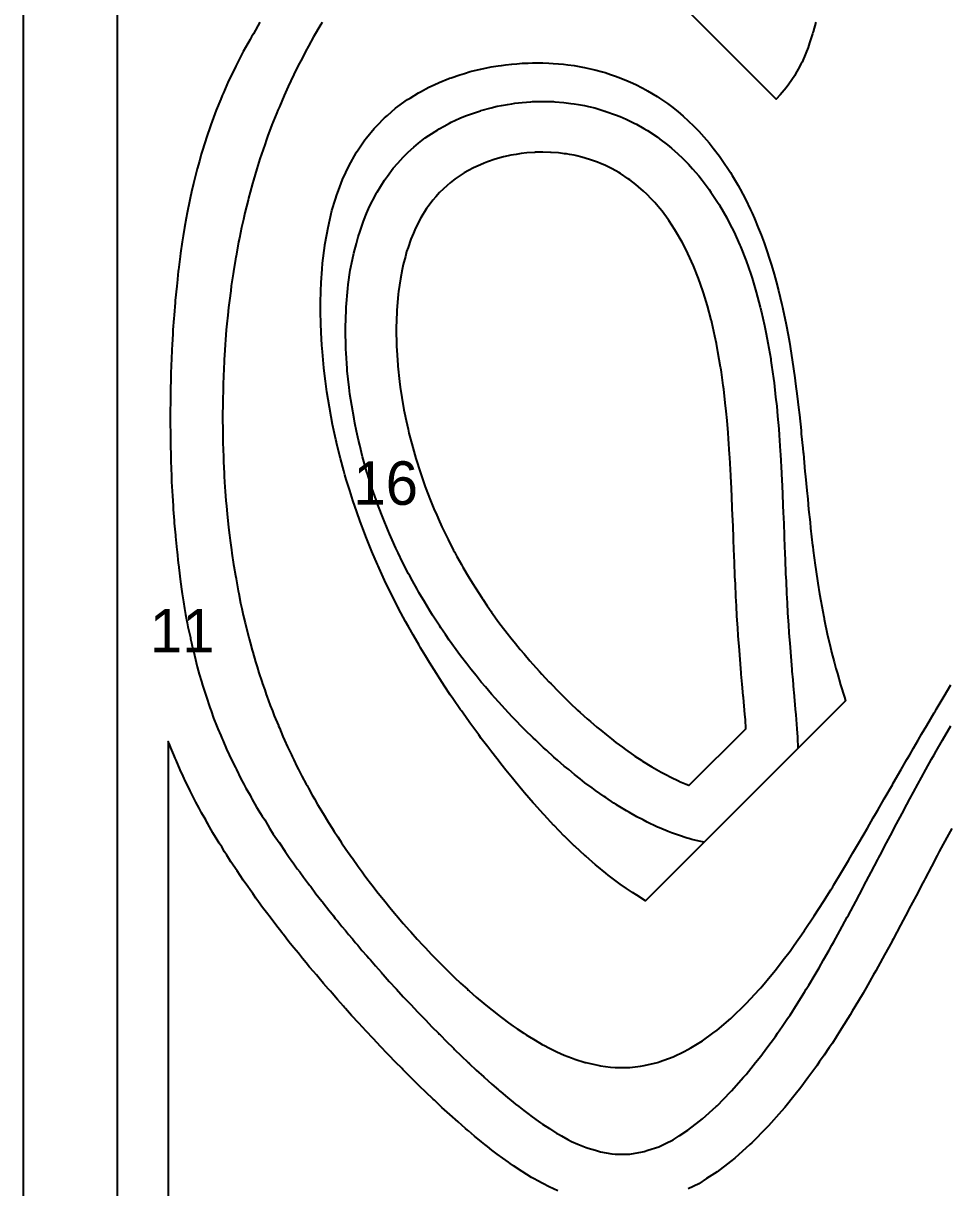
# Model space of a CAD drawing. Header units: millimetres. Extents: x 0 to 500, y 0 to 700.
# Drawn here: x 0 to 127.5, y 406.2 to 566.8 of the extents above; entities that cross this region are included whole.
import ezdxf
from ezdxf.enums import TextEntityAlignment as Align

# ---------------------------------------------------------------- set-up
doc = ezdxf.new("R2010")
doc.units = ezdxf.units.MM
for name, color, linetype in [('CORTE', 1, 'Continuous'), ('GRABADO', 5, 'Continuous'), ('HOJA', 8, 'Continuous')]:
    doc.layers.add(name, color=color, linetype=linetype)

msp = doc.modelspace()

# ---------------------------------------------------------------- linework, layer by layer
at = {"layer": 'CORTE'}
for points in [[(109.34, 567), (108.99, 565.67), (108.95, 565.57), (108.88, 565.36), (108.49, 564.14), (108.29, 563.51), (107.95, 562.71), (107.44, 561.49), (107.31, 561.27), (106.9, 560.52), (106.55, 559.84), (106.44, 559.63), (105.6, 558.41), (105.27, 557.92), (104.41, 556.97), (103.85, 556.36), (66.25, 593.96)], [(13, 393), (13, 573.15)], [(41.24, 566.97), (41.06, 566.66), (40.06, 564.95), (39.36, 563.67), (38.95, 562.93), (38.52, 562.08), (37.9, 560.91), (37.34, 559.76), (36.91, 558.89), (36.56, 558.1), (35.98, 556.86), (35.33, 555.32), (35.12, 554.84), (34.99, 554.5), (34.3, 552.82), (33.71, 551.2), (33.56, 550.8), (33.31, 550.08), (32.86, 548.78), (32.65, 548.12), (32.2, 546.76), (31.76, 545.2), (31.62, 544.74), (31.3, 543.53), (31.08, 542.72), (31.01, 542.43), (30.57, 540.7), (30.36, 539.76), (30.11, 538.68), (29.82, 537.19), (29.7, 536.66), (29.36, 534.71), (29.34, 534.63), (29.28, 534.28), (29, 532.61), (28.96, 532.29), (28.7, 530.59), (28.62, 529.93), (28.43, 528.57), (28.33, 527.62), (28.21, 526.55), (28.1, 525.36), (28.01, 524.53), (27.91, 523.15), (27.85, 522.51), (27.76, 520.98), (27.73, 520.49), (27.65, 518.85), (27.63, 518.46), (27.57, 516.74), (27.56, 516.44), (27.52, 514.68), (27.52, 514.42), (27.5, 512.64), (27.5, 512.4), (27.52, 510.63), (27.52, 510.38), (27.55, 508.64), (27.56, 508.36), (27.62, 506.69), (27.63, 506.34), (27.71, 504.76), (27.73, 504.32), (27.82, 502.85), (27.86, 502.29), (27.96, 500.97), (28.03, 500.27), (28.13, 499.12), (28.22, 498.25), (28.32, 497.29), (28.45, 496.23), (28.54, 495.48), (28.72, 494.21), (28.78, 493.71), (29.02, 492.19), (29.06, 491.96), (29.28, 490.67), (29.35, 490.24), (29.36, 490.17), (29.65, 488.52), (29.73, 488.15), (29.98, 486.83), (30.14, 486.12), (30.34, 485.17), (30.6, 484.1), (30.73, 483.53), (31.11, 482.08), (31.15, 481.93), (31.3, 481.42), (31.58, 480.34), (31.66, 480.06), (32.02, 478.76), (32.25, 478.04), (32.5, 477.22), (32.91, 476.02), (33.01, 475.71), (33.31, 474.87), (33.53, 474.22), (33.61, 474), (34.06, 472.73), (34.36, 471.98), (34.63, 471.27), (35.19, 469.96), (35.23, 469.86), (35.33, 469.64), (35.82, 468.43), (36.05, 467.94), (36.44, 467.03), (36.99, 465.92), (37.1, 465.67), (37.34, 465.21), (37.76, 464.32), (37.98, 463.9), (38.44, 462.97), (39.05, 461.87), (39.15, 461.67), (39.36, 461.32), (39.86, 460.36), (40.16, 459.85), (40.6, 459.07), (41.36, 457.83), (41.37, 457.83), (41.37, 457.81), (42.12, 456.56), (42.6, 455.81), (42.9, 455.32), (43.39, 454.61), (43.71, 454.11), (43.92, 453.79), (44.51, 452.89), (45.31, 451.77), (45.35, 451.72), (45.4, 451.64), (46.18, 450.52), (46.76, 449.75), (47.04, 449.36), (47.42, 448.87), (47.9, 448.21), (48.28, 447.73), (48.78, 447.07), (49.44, 446.26), (49.68, 445.95), (49.88, 445.71), (50.57, 444.83), (51.45, 443.8), (51.5, 443.74), (51.55, 443.69), (52.42, 442.64), (53.3, 441.66), (53.38, 441.57), (53.47, 441.47), (54.32, 440.5), (55.13, 439.64), (55.3, 439.46), (55.48, 439.27), (56.27, 438.41), (57.06, 437.62), (57.27, 437.4), (57.5, 437.17), (58.28, 436.38), (59.1, 435.6), (59.31, 435.39), (59.51, 435.2), (60.34, 434.41), (61.27, 433.58), (61.4, 433.45), (61.53, 433.34), (62.47, 432.5), (63.54, 431.6), (63.57, 431.58), (63.6, 431.56), (64.67, 430.67), (65.56, 429.98), (65.81, 429.79), (66.16, 429.54), (66.96, 428.93), (67.57, 428.49), (68.15, 428.1), (69.04, 427.52), (69.37, 427.3), (69.59, 427.15), (70.61, 426.53), (71.6, 425.96), (71.9, 425.81), (72.52, 425.5), (73.24, 425.12), (73.61, 424.93), (74.62, 424.5), (75.62, 424.09), (76.08, 423.94), (77.53, 423.48), (77.61, 423.46), (77.63, 423.45), (79.25, 423.08), (79.64, 423), (81.01, 422.84), (81.65, 422.77), (82.95, 422.78), (83.66, 422.78), (85.15, 422.97), (85.67, 423.03), (87.5, 423.48), (87.68, 423.53), (87.74, 423.55), (89.68, 424.25), (91.18, 424.99), (91.69, 425.24), (92.11, 425.5), (93.71, 426.45), (95.14, 427.52), (95.72, 427.93), (97.6, 429.54), (97.73, 429.64), (99.7, 431.56), (99.74, 431.59), (101.57, 433.58), (101.76, 433.78), (103.27, 435.6), (103.77, 436.19), (104.85, 437.61), (105.79, 438.84), (106.34, 439.63), (107.68, 441.53), (107.77, 441.66), (107.8, 441.71), (109.1, 443.68), (109.82, 444.75), (110.4, 445.7), (111.39, 447.27), (111.67, 447.72), (111.83, 447.98), (112.89, 449.74), (113.85, 451.33), (114.1, 451.76), (114.45, 452.37), (115.28, 453.79), (115.87, 454.77), (116.46, 455.81), (117.27, 457.22), (117.63, 457.83), (117.88, 458.26), (118.79, 459.85), (119.9, 461.77), (119.96, 461.88), (120.03, 462.01), (121.12, 463.9), (121.92, 465.27), (122.29, 465.92), (122.81, 466.81), (123.46, 467.94), (123.93, 468.74), (124.65, 469.97), (125.68, 471.72), (125.84, 471.99), (125.95, 472.18), (127.04, 474.01), (127.97, 475.57)], [(73.73, 405.78), (72.53, 406.3), (71.7, 406.76), (70.91, 407.21), (70.59, 407.37), (70.12, 407.62), (68.81, 408.44), (67.63, 409.21), (67.18, 409.54), (66.95, 409.71), (66.16, 410.26), (65.39, 410.81), (64.66, 411.38), (64.04, 411.88), (63.67, 412.16), (63.2, 412.53), (62.27, 413.29), (61.42, 414.03), (61.29, 414.13), (61.03, 414.35), (59.98, 415.26), (58.85, 416.28), (57.75, 417.27), (56.71, 418.26), (56.56, 418.4), (56.52, 418.44), (55.57, 419.32), (54.61, 420.27), (54.44, 420.44), (54.35, 420.53), (53.45, 421.4), (52.52, 422.34), (52.35, 422.51), (52.25, 422.62), (51.36, 423.5), (50.44, 424.47), (50.31, 424.61), (50.22, 424.71), (49.31, 425.62), (48.25, 426.78), (47.29, 427.78), (46.28, 428.91), (45.3, 429.95), (44.46, 430.92), (44.33, 431.06), (44.2, 431.22), (43.34, 432.15), (42.61, 433.02), (42.37, 433.29), (42.12, 433.59), (41.41, 434.37), (40.81, 435.11), (40.43, 435.54), (40.04, 436.02), (39.51, 436.63), (39.05, 437.2), (38.53, 437.81), (37.97, 438.53), (37.64, 438.91), (37.34, 439.29), (36.65, 440.12), (35.9, 441.13), (35.81, 441.23), (35.69, 441.39), (34.82, 442.46), (34.05, 443.52), (33.88, 443.74), (33.73, 443.95), (33.02, 444.85), (32.47, 445.63), (32.08, 446.15), (31.65, 446.8), (31.28, 447.28), (30.96, 447.75), (30.33, 448.61), (29.51, 449.91), (28.64, 451.14), (28.08, 452.06), (27.76, 452.54), (27.37, 453.21), (27.01, 453.74), (26.75, 454.2), (26.13, 455.17), (25.46, 456.4), (25.32, 456.64), (25.17, 456.94), (24.59, 457.89), (24.25, 458.57), (23.79, 459.39), (23.13, 460.78), (23.04, 460.94), (22.98, 461.09), (22.36, 462.25), (22.04, 462.97), (21.63, 463.82), (21.08, 465.18), (20.96, 465.44), (20.79, 465.89), (20.35, 466.87), (20.15, 467.4), (20, 467.77), (20, 400)], [(128.09, 455.77), (127.4, 454.51), (126.65, 453.1), (126.37, 452.57), (126.1, 452.04), (125.28, 450.51), (124.41, 448.85), (124.27, 448.57), (124.1, 448.23), (123.17, 446.48), (122.19, 444.61), (122.15, 444.54), (122.08, 444.39), (121.02, 442.41), (120, 440.47), (119.89, 440.26), (119.81, 440.13), (118.82, 438.31), (117.94, 436.69), (117.62, 436.13), (117.27, 435.52), (116.52, 434.18), (115.87, 433.02), (115.23, 431.97), (114.37, 430.54), (114.06, 430.02), (113.77, 429.52), (112.66, 427.78), (111.62, 426.13), (111.2, 425.53), (110.47, 424.47), (109.87, 423.59), (109.49, 423.02), (108.23, 421.33), (107.29, 420.04), (106.48, 419.05), (105.07, 417.28), (104.59, 416.77), (102.81, 414.73), (102.53, 414.47), (100.5, 412.39), (100.22, 412.15), (98.15, 410.27), (97.55, 409.82), (95.72, 408.37), (94.28, 407.48), (93.19, 406.75), (91.72, 406.03)]]:
    msp.add_lwpolyline(points, dxfattribs=at)
for points in [[(84.66, 446.53), (84.05, 446.92), (83.23, 447.46), (82.35, 448.09), (81.8, 448.48), (80.71, 449.31), (80.37, 449.57), (79.12, 450.59), (78.94, 450.74), (77.59, 451.91), (77.5, 451.98), (76.1, 453.29), (76.07, 453.31), (74.65, 454.7), (74.64, 454.71), (73.23, 456.15), (73.21, 456.17), (71.85, 457.63), (71.78, 457.71), (70.5, 459.14), (70.35, 459.3), (69.17, 460.67), (68.92, 460.96), (67.86, 462.23), (67.48, 462.67), (66.58, 463.81), (66.05, 464.44), (65.31, 465.4), (64.62, 466.27), (64.07, 467.02), (63.19, 468.16), (62.84, 468.65), (61.76, 470.12), (61.63, 470.31), (61.01, 471.18), (60.44, 471.98), (60.33, 472.13), (59.27, 473.67), (58.9, 474.21), (58.12, 475.38), (57.46, 476.38), (57, 477.12), (56.03, 478.65), (55.89, 478.88), (55.49, 479.56), (54.82, 480.66), (54.6, 481.03), (53.77, 482.47), (53.17, 483.53), (52.74, 484.31), (51.78, 486.12), (51.75, 486.18), (51.73, 486.2), (50.78, 488.08), (50.3, 489.06), (49.85, 490.01), (49.1, 491.66), (48.95, 491.97), (48.87, 492.16), (48.09, 493.97), (47.43, 495.58), (47.26, 496.01), (47.06, 496.55), (46.48, 498.08), (46, 499.43), (45.73, 500.2), (45.47, 501), (45.03, 502.36), (44.56, 503.9), (44.37, 504.56), (44.21, 505.1), (43.76, 506.81), (43.23, 508.94), (43.19, 509.11), (43.13, 509.4), (42.68, 511.46), (42.46, 512.56), (42.23, 513.87), (41.88, 516), (41.83, 516.34), (41.69, 517.48), (41.51, 518.87), (41.46, 519.28), (41.26, 521.49), (41.18, 522.41), (41.09, 524.18), (41.03, 525.42), (41.01, 526.97), (41, 528.3), (41.06, 529.88), (41.09, 531.07), (41.24, 532.92), (41.3, 533.72), (41.61, 536.16), (41.62, 536.25), (41.66, 536.48), (42.05, 538.68), (42.3, 539.72), (42.59, 540.99), (43.08, 542.59), (43.26, 543.18), (43.49, 543.78), (44.04, 545.26), (44.51, 546.26), (44.95, 547.21), (45.94, 548.94), (45.99, 549.03), (46.22, 549.37), (47.14, 550.74), (47.37, 551.03), (48.42, 552.32), (48.8, 552.72), (49.83, 553.78), (50.23, 554.13), (51.36, 555.1), (51.66, 555.33), (53.02, 556.31), (53.09, 556.35), (53.37, 556.52), (54.52, 557.23), (54.79, 557.39), (55.95, 558), (56.69, 558.36), (57.38, 558.67), (58.71, 559.2), (58.81, 559.24), (59.02, 559.3), (60.24, 559.74), (60.85, 559.92), (61.67, 560.16), (63.08, 560.49), (63.1, 560.5), (63.12, 560.5), (64.54, 560.81), (65.52, 560.96), (65.97, 561.03), (66.54, 561.09), (67.4, 561.2), (68.09, 561.25), (68.83, 561.32), (69.65, 561.33), (70.26, 561.37), (70.84, 561.36), (71.69, 561.37), (72.51, 561.32), (73.12, 561.3), (73.82, 561.23), (74.55, 561.18), (75.15, 561.1), (75.98, 561), (77.14, 560.78), (77.42, 560.73), (77.61, 560.69), (78.85, 560.43), (79.91, 560.12), (80.28, 560.02), (81, 559.77), (81.71, 559.55), (82.06, 559.41), (83.15, 559), (84.09, 558.57), (84.58, 558.34), (85.98, 557.6), (86.01, 557.58), (86.12, 557.51), (87.44, 556.73), (87.77, 556.51), (88.88, 555.76), (89.45, 555.33), (90.31, 554.65), (91.03, 554.04), (91.74, 553.39), (92.51, 552.65), (93.18, 551.97), (93.9, 551.17), (94.61, 550.35), (95.2, 549.61), (96.04, 548.5), (96.43, 547.97), (97.48, 546.39), (97.57, 546.24), (97.82, 545.81), (98.64, 544.45), (98.91, 543.94), (99.63, 542.58), (100.35, 541.08), (100.55, 540.64), (100.86, 539.92), (101.41, 538.63), (101.78, 537.66), (102.2, 536.55), (102.62, 535.3), (102.92, 534.42), (103.22, 533.45), (103.59, 532.22), (103.86, 531.21), (104.19, 529.96), (104.65, 528.03), (104.75, 527.65), (104.79, 527.42), (105.24, 525.28), (105.51, 523.85), (105.69, 522.86), (106.09, 520.41), (106.09, 520.41), (106.09, 520.39), (106.45, 517.9), (106.56, 517.09), (106.77, 515.37), (106.96, 513.84), (107.07, 512.8), (107.3, 510.64), (107.34, 510.21), (107.54, 508.23), (107.6, 507.61), (107.62, 507.48), (107.84, 504.99), (107.92, 504.32), (108.09, 502.38), (108.22, 501.17), (108.34, 499.77), (108.54, 497.99), (108.62, 497.19), (108.9, 494.78), (108.92, 494.63), (108.99, 494.09), (109.24, 492.09), (109.34, 491.5), (109.6, 489.59), (109.86, 488.12), (110.01, 487.14), (110.43, 484.95), (110.47, 484.75), (110.49, 484.64), (110.95, 482.37), (111.31, 480.97), (111.51, 480.07), (111.86, 478.73), (112.11, 477.81), (112.32, 477.11), (112.74, 475.59), (113.3, 473.86), (113.45, 473.38), (85.86, 445.79), (84.66, 446.53)], [(86.72, 464.25), (87.06, 464.06), (88, 463.52), (88.75, 463.14), (89.26, 462.86), (90.49, 462.28), (90.51, 462.27), (90.55, 462.25), (91.44, 461.88), (91.84, 461.74), (91.89, 461.72), (99.69, 469.52), (99.62, 470.78), (99.53, 471.47), (99.36, 473.8), (99.32, 474.05), (99.18, 475.67), (99.06, 477.03), (99.06, 477.24), (98.84, 479.64), (98.81, 480.33), (98.64, 482.32), (98.6, 483.42), (98.46, 485.03), (98.41, 486.48), (98.31, 487.77), (98.26, 489.51), (98.19, 490.53), (98.12, 492.52), (98.07, 493.29), (98, 495.5), (97.97, 496.04), (97.88, 498.46), (97.86, 498.78), (97.76, 501.41), (97.75, 501.49), (97.7, 502.67), (97.62, 504.34), (97.62, 504.46), (97.47, 506.95), (97.45, 507.38), (97.29, 509.52), (97.24, 510.33), (97.09, 512.03), (96.97, 513.32), (96.85, 514.48), (96.63, 516.37), (96.57, 516.88), (96.31, 518.71), (96.23, 519.29), (96.21, 519.4), (95.84, 521.52), (95.63, 522.66), (95.42, 523.69), (94.98, 525.61), (94.93, 525.82), (94.91, 525.9), (94.39, 527.83), (93.84, 529.64), (93.8, 529.78), (93.75, 529.92), (93.15, 531.62), (92.45, 533.39), (91.69, 535.08), (91.26, 535.95), (90.9, 536.65), (90.05, 538.13), (89.91, 538.33), (89.08, 539.61), (88.96, 539.78), (88.12, 540.91), (87.81, 541.3), (87.11, 542.12), (86.68, 542.58), (86.03, 543.24), (85.59, 543.67), (84.88, 544.29), (84.52, 544.59), (83.66, 545.25), (83.47, 545.39), (82.4, 546.09), (82.15, 546.23), (81.26, 546.74), (81.17, 546.79), (80.24, 547.25), (79.62, 547.51), (79.22, 547.68), (78.12, 548.06), (78.11, 548.06), (77.07, 548.37), (76.39, 548.53), (76.02, 548.62), (75.37, 548.73), (74.94, 548.81), (74.68, 548.84), (73.86, 548.95), (72.84, 549.02), (72.8, 549.02), (72.75, 549.02), (71.68, 549.06), (70.66, 549.03), (70.65, 549.03), (70.56, 549.02), (69.49, 548.95), (68.7, 548.85), (68.47, 548.82), (67.99, 548.74), (67.26, 548.62), (66.91, 548.54), (66.27, 548.4), (65.12, 548.07), (64.03, 547.71), (63.6, 547.55), (63.06, 547.32), (62.11, 546.88), (61.44, 546.51), (60.83, 546.18), (59.85, 545.54), (59.6, 545.37), (58.89, 544.81), (58.47, 544.47), (57.91, 543.95), (57.44, 543.49), (56.9, 542.9), (56.5, 542.43), (55.86, 541.57), (55.64, 541.28), (54.86, 540.01), (54.85, 540), (54.11, 538.56), (53.82, 537.88), (53.47, 537.05), (53.09, 535.91), (52.89, 535.35), (52.71, 534.64), (52.42, 533.55), (52.28, 532.88), (52.02, 531.57), (51.77, 529.83), (51.72, 529.46), (51.53, 527.2), (51.52, 527.04), (51.45, 524.78), (51.49, 522.22), (51.52, 521.75), (51.66, 519.68), (51.67, 519.55), (51.9, 517.42), (52, 516.64), (52.22, 515.22), (52.51, 513.52), (52.6, 513.07), (52.82, 512.03), (53.08, 510.86), (53.21, 510.29), (53.59, 508.83), (54.16, 506.8), (54.16, 506.77), (54.79, 504.83), (55.46, 502.89), (56.18, 501.02), (56.75, 499.64), (56.94, 499.19), (57.28, 498.43), (57.76, 497.36), (58.03, 496.79), (58.6, 495.62), (59.37, 494.12), (59.47, 493.93), (59.82, 493.29), (60.44, 492.16), (60.65, 491.79), (61.39, 490.54), (61.97, 489.57), (62.37, 488.95), (63.29, 487.52), (63.38, 487.39), (64.01, 486.47), (64.54, 485.69), (64.61, 485.59), (65.63, 484.18), (65.93, 483.77), (66.75, 482.71), (67.25, 482.06), (67.9, 481.25), (68.56, 480.43), (69.09, 479.83), (69.88, 478.88), (70.3, 478.42), (71.2, 477.4), (71.54, 477.04), (72.52, 475.98), (72.82, 475.69), (73.83, 474.63), (74.12, 474.35), (75.16, 473.32), (75.46, 473.05), (76.48, 472.08), (76.84, 471.77), (77.8, 470.88), (78.24, 470.52), (79.12, 469.74), (79.68, 469.3), (80.44, 468.65), (81.16, 468.11), (81.76, 467.62), (82.67, 466.97), (83.07, 466.65), (84.21, 465.86), (84.37, 465.74), (85.33, 465.12), (85.45, 465.04), (86.72, 464.25)]]:
    msp.add_lwpolyline(points, close=True, dxfattribs=at)
at = {"layer": 'GRABADO'}
for points in [[(13, 393), (13, 573.15)], [(32.63, 566.97), (31.74, 565.39), (31.47, 564.95), (31.29, 564.61), (30.34, 562.93), (29.38, 561.01), (29.33, 560.91), (29.28, 560.8), (28.33, 558.89), (27.62, 557.23), (27.46, 556.87), (27.26, 556.37), (26.61, 554.85), (26.26, 553.84), (25.86, 552.82), (25.25, 550.94), (25.2, 550.8), (25.18, 550.74), (24.54, 548.78), (24.29, 547.83), (23.98, 546.76), (23.58, 545.09), (23.48, 544.74), (23.23, 543.58), (23.03, 542.72), (22.98, 542.47), (22.6, 540.7), (22.48, 539.95), (22.23, 538.68), (22.06, 537.5), (21.91, 536.66), (21.71, 535.13), (21.63, 534.64), (21.41, 532.81), (21.39, 532.62), (21.22, 530.99), (21.17, 530.6), (21.17, 530.55), (20.97, 528.57), (20.95, 528.31), (20.8, 526.55), (20.77, 526.1), (20.65, 524.53), (20.62, 523.94), (20.53, 522.51), (20.51, 521.8), (20.44, 520.49), (20.41, 519.68), (20.37, 518.47), (20.35, 517.59), (20.32, 516.44), (20.3, 515.53), (20.29, 514.42), (20.28, 513.49), (20.28, 512.4), (20.28, 511.46), (20.29, 510.38), (20.3, 509.46), (20.32, 508.36), (20.34, 507.48), (20.37, 506.34), (20.4, 505.51), (20.44, 504.31), (20.47, 503.57), (20.54, 502.29), (20.57, 501.64), (20.66, 500.27), (20.69, 499.74), (20.81, 498.25), (20.83, 497.86), (20.98, 496.23), (21, 496.01), (21.19, 494.21), (21.19, 494.18), (21.22, 493.93), (21.38, 492.35), (21.4, 492.19), (21.59, 490.54), (21.65, 490.16), (21.83, 488.76), (21.93, 488.14), (22.09, 487), (22.25, 486.12), (22.39, 485.27), (22.63, 484.1), (22.72, 483.58), (23.06, 482.08), (23.09, 481.93), (23.23, 481.35), (23.46, 480.28), (23.52, 480.06), (23.84, 478.65), (24.01, 478.04), (24.26, 477.05), (24.59, 476.02), (24.73, 475.5), (25.25, 474), (25.25, 474), (25.25, 473.99), (25.73, 472.46), (25.91, 471.98), (26.25, 470.96), (26.67, 469.96), (26.83, 469.52), (27.26, 468.57), (27.44, 468.11), (27.51, 467.94), (28.02, 466.68), (28.4, 465.92), (28.67, 465.3), (29.28, 464.15), (29.36, 463.97), (29.4, 463.89), (30.01, 462.61), (30.42, 461.87), (30.71, 461.29), (31.29, 460.34), (31.46, 460.02), (31.55, 459.85), (32.17, 458.71), (32.73, 457.83), (32.94, 457.47), (33.31, 456.93), (33.72, 456.22), (33.99, 455.81), (34.49, 454.98), (35.32, 453.81), (35.33, 453.8), (35.33, 453.79), (36.11, 452.56), (36.69, 451.77), (36.95, 451.39), (37.34, 450.89), (37.79, 450.2), (38.14, 449.75), (38.64, 449.03), (39.35, 448.13), (39.52, 447.89), (39.65, 447.73), (40.37, 446.73), (41.2, 445.71), (41.27, 445.61), (41.37, 445.5), (42.15, 444.46), (42.8, 443.68), (43.05, 443.35), (43.39, 442.97), (43.96, 442.23), (44.45, 441.66), (44.87, 441.13), (45.4, 440.53), (45.8, 440.04), (46.14, 439.64), (46.72, 438.94), (47.42, 438.16), (47.66, 437.87), (47.89, 437.62), (48.59, 436.78), (49.43, 435.87), (49.56, 435.72), (49.67, 435.6), (50.5, 434.64), (51.45, 433.63), (51.48, 433.6), (51.5, 433.58), (52.43, 432.54), (53.37, 431.55), (53.42, 431.5), (53.47, 431.45), (54.38, 430.45), (55.29, 429.53), (55.38, 429.43), (55.48, 429.33), (56.37, 428.4), (57.27, 427.51), (57.38, 427.39), (57.5, 427.27), (58.38, 426.37), (59.3, 425.49), (59.4, 425.38), (59.51, 425.27), (60.42, 424.37), (61.4, 423.47), (61.46, 423.4), (61.53, 423.33), (62.5, 422.42), (63.55, 421.47), (63.56, 421.46), (63.58, 421.45), (64.62, 420.5), (65.56, 419.68), (65.7, 419.57), (65.88, 419.42), (66.79, 418.64), (67.58, 417.99), (67.9, 417.74), (68.35, 417.4), (69.04, 416.84), (69.59, 416.41), (70.19, 415.98), (71.05, 415.38), (71.37, 415.14), (71.61, 414.97), (72.58, 414.34), (73.62, 413.69), (73.83, 413.58), (74.24, 413.37), (75.13, 412.86), (75.63, 412.58), (76.49, 412.21), (77.64, 411.72), (77.92, 411.64), (78.94, 411.35), (79.48, 411.17), (79.65, 411.12), (81.18, 410.87), (81.65, 410.8), (83.12, 410.81), (83.66, 410.81), (85.44, 411.13), (85.66, 411.17), (86.17, 411.35), (87.67, 411.83), (88.62, 412.3), (89.68, 412.82), (90.48, 413.36), (91.69, 414.11), (93.29, 415.38), (93.7, 415.68), (95.59, 417.4), (95.71, 417.51), (97.58, 419.42), (97.73, 419.56), (99.38, 421.44), (99.74, 421.83), (101.04, 423.46), (101.76, 424.33), (102.59, 425.48), (103.77, 427.06), (104.06, 427.5), (104.69, 428.42), (105.45, 429.52), (105.79, 430.01), (106.76, 431.54), (107.8, 433.17), (108.03, 433.56), (108.36, 434.12), (109.24, 435.59), (109.82, 436.54), (110.41, 437.61), (111.19, 438.98), (111.56, 439.63), (111.83, 440.1), (112.67, 441.65), (113.67, 443.5), (113.77, 443.67), (113.85, 443.81), (114.84, 445.69), (115.87, 447.61), (115.92, 447.72), (115.97, 447.82), (116.97, 449.74), (117.88, 451.46), (118.04, 451.76), (118.21, 452.08), (119.09, 453.78), (119.9, 455.29), (120.17, 455.81), (120.46, 456.37), (121.24, 457.83), (121.92, 459.08), (122.33, 459.85), (122.82, 460.75), (123.43, 461.88), (123.93, 462.79), (124.54, 463.9), (125.32, 465.29), (125.67, 465.92), (125.95, 466.4), (126.82, 467.94), (127.97, 469.92)], [(73.73, 405.78), (72.53, 406.3), (71.7, 406.76), (70.91, 407.21), (70.59, 407.37), (70.12, 407.62), (68.81, 408.44), (67.63, 409.21), (67.18, 409.54), (66.95, 409.71), (66.16, 410.26), (65.39, 410.81), (64.66, 411.38), (64.04, 411.88), (63.67, 412.16), (63.2, 412.53), (62.27, 413.29), (61.42, 414.03), (61.29, 414.13), (61.03, 414.35), (59.98, 415.26), (58.85, 416.28), (57.75, 417.27), (56.71, 418.26), (56.56, 418.4), (56.52, 418.44), (55.57, 419.32), (54.61, 420.27), (54.44, 420.44), (54.35, 420.53), (53.45, 421.4), (52.52, 422.34), (52.35, 422.51), (52.25, 422.62), (51.36, 423.5), (50.44, 424.47), (50.31, 424.61), (50.22, 424.71), (49.31, 425.62), (48.25, 426.78), (47.29, 427.78), (46.28, 428.91), (45.3, 429.95), (44.46, 430.92), (44.33, 431.06), (44.2, 431.22), (43.34, 432.15), (42.61, 433.02), (42.37, 433.29), (42.12, 433.59), (41.41, 434.37), (40.81, 435.11), (40.43, 435.54), (40.04, 436.02), (39.51, 436.63), (39.05, 437.2), (38.53, 437.81), (37.97, 438.53), (37.64, 438.91), (37.34, 439.29), (36.65, 440.12), (35.9, 441.13), (35.81, 441.23), (35.69, 441.39), (34.82, 442.46), (34.05, 443.52), (33.88, 443.74), (33.73, 443.95), (33.02, 444.85), (32.47, 445.63), (32.08, 446.15), (31.65, 446.8), (31.28, 447.28), (30.96, 447.75), (30.33, 448.61), (29.51, 449.91), (28.64, 451.14), (28.08, 452.06), (27.76, 452.54), (27.37, 453.21), (27.01, 453.74), (26.75, 454.2), (26.13, 455.17), (25.46, 456.4), (25.32, 456.64), (25.17, 456.94), (24.59, 457.89), (24.25, 458.57), (23.79, 459.39), (23.13, 460.78), (23.04, 460.94), (22.98, 461.09), (22.36, 462.25), (22.04, 462.97), (21.63, 463.82), (21.08, 465.18), (20.96, 465.44), (20.79, 465.89), (20.35, 466.87), (20.15, 467.4), (20, 467.77), (20, 400)], [(128.09, 455.77), (127.4, 454.51), (126.65, 453.1), (126.37, 452.57), (126.1, 452.04), (125.28, 450.51), (124.41, 448.85), (124.27, 448.57), (124.1, 448.23), (123.17, 446.48), (122.19, 444.61), (122.15, 444.54), (122.08, 444.39), (121.02, 442.41), (120, 440.47), (119.89, 440.26), (119.81, 440.13), (118.82, 438.31), (117.94, 436.69), (117.62, 436.13), (117.27, 435.52), (116.52, 434.18), (115.87, 433.02), (115.23, 431.97), (114.37, 430.54), (114.06, 430.02), (113.77, 429.52), (112.66, 427.78), (111.62, 426.13), (111.2, 425.53), (110.47, 424.47), (109.87, 423.59), (109.49, 423.02), (108.23, 421.33), (107.29, 420.04), (106.48, 419.05), (105.07, 417.28), (104.59, 416.77), (102.81, 414.73), (102.53, 414.47), (100.5, 412.39), (100.22, 412.15), (98.15, 410.27), (97.55, 409.82), (95.72, 408.37), (94.28, 407.48), (93.19, 406.75), (91.72, 406.03)]]:
    msp.add_lwpolyline(points, dxfattribs=at)
for points in [[(92.24, 454.23), (91.81, 454.35), (91.58, 454.43), (90.38, 454.81), (89.45, 455.16), (88.95, 455.34), (87.79, 455.82), (87.51, 455.94), (87.41, 455.99), (86.08, 456.62), (85.5, 456.94), (84.65, 457.37), (83.65, 457.95), (83.22, 458.18), (81.86, 459.03), (81.79, 459.06), (81.49, 459.26), (80.36, 460.01), (80.13, 460.17), (78.93, 461.01), (78.47, 461.37), (77.49, 462.07), (76.84, 462.6), (76.06, 463.19), (75.25, 463.88), (74.63, 464.36), (73.7, 465.19), (73.2, 465.6), (72.18, 466.54), (71.77, 466.89), (70.7, 467.92), (70.34, 468.24), (69.25, 469.33), (68.91, 469.65), (67.83, 470.77), (67.48, 471.12), (66.44, 472.24), (66.05, 472.66), (65.09, 473.75), (64.61, 474.27), (63.76, 475.28), (63.18, 475.95), (62.46, 476.85), (61.75, 477.72), (61.2, 478.45), (60.32, 479.59), (59.96, 480.08), (58.89, 481.56), (58.76, 481.74), (58.24, 482.51), (57.6, 483.44), (57.45, 483.65), (56.47, 485.18), (56.02, 485.89), (55.38, 486.95), (54.59, 488.29), (54.33, 488.75), (53.69, 489.91), (53.31, 490.6), (53.16, 490.9), (52.34, 492.49), (51.72, 493.76), (51.41, 494.42), (50.89, 495.57), (50.52, 496.4), (50.29, 496.95), (49.68, 498.42), (48.92, 500.39), (48.88, 500.49), (48.85, 500.57), (48.15, 502.61), (47.48, 504.69), (47.45, 504.78), (47.42, 504.9), (46.82, 507.02), (46.42, 508.61), (46.25, 509.31), (45.98, 510.56), (45.74, 511.66), (45.63, 512.25), (45.31, 514.09), (45.07, 515.67), (44.95, 516.6), (44.7, 518.89), (44.67, 519.19), (44.54, 521.3), (44.5, 521.87), (44.49, 521.95), (44.45, 524.69), (44.45, 524.85), (44.53, 527.28), (44.54, 527.62), (44.54, 527.65), (44.76, 530.25), (44.84, 530.81), (45.12, 532.76), (45.42, 534.25), (45.59, 535.13), (45.95, 536.45), (46.2, 537.39), (46.46, 538.16), (46.92, 539.53), (47.37, 540.6), (47.77, 541.54), (48.62, 543.19), (48.74, 543.42), (48.8, 543.52), (49.83, 545.19), (50.23, 545.73), (51.05, 546.84), (51.66, 547.53), (52.39, 548.35), (53.09, 549.03), (53.86, 549.75), (54.52, 550.28), (55.46, 551.01), (55.95, 551.36), (57.18, 552.15), (57.38, 552.27), (58.08, 552.65), (58.81, 553.05), (59.03, 553.17), (60.24, 553.73), (61.01, 554.05), (61.68, 554.3), (63.06, 554.76), (63.11, 554.78), (63.13, 554.79), (64.54, 555.18), (65.39, 555.38), (65.97, 555.5), (66.8, 555.64), (67.4, 555.74), (67.83, 555.8), (68.83, 555.92), (70.04, 556), (70.26, 556.02), (70.47, 556.02), (71.7, 556.06), (72.92, 556.02), (73.13, 556.02), (73.35, 556), (74.56, 555.92), (75.56, 555.78), (75.99, 555.73), (76.59, 555.62), (77.42, 555.48), (77.99, 555.34), (78.86, 555.15), (80.24, 554.73), (80.29, 554.72), (80.39, 554.68), (81.72, 554.22), (82.34, 553.96), (83.16, 553.62), (84.3, 553.05), (84.59, 552.91), (85.62, 552.32), (86.02, 552.09), (86.13, 552.02), (87.45, 551.15), (87.84, 550.86), (88.89, 550.06), (89.45, 549.6), (90.32, 548.82), (90.95, 548.23), (91.76, 547.4), (92.35, 546.76), (93.19, 545.77), (93.65, 545.2), (94.62, 543.9), (94.87, 543.55), (95.78, 542.16), (96, 541.82), (96.06, 541.72), (97.05, 540), (97.49, 539.13), (98.01, 538.1), (98.86, 536.21), (98.9, 536.12), (98.93, 536.06), (99.71, 534.07), (100.36, 532.22), (100.46, 531.95), (100.54, 531.68), (101.12, 529.75), (101.68, 527.69), (101.73, 527.49), (101.8, 527.18), (102.26, 525.16), (102.49, 524.01), (102.73, 522.77), (103.12, 520.54), (103.15, 520.32), (103.24, 519.69), (103.5, 517.82), (103.58, 517.22), (103.8, 515.26), (103.94, 514), (104.06, 512.65), (104.22, 510.87), (104.28, 510.01), (104.44, 507.8), (104.46, 507.33), (104.61, 504.78), (104.61, 504.62), (104.69, 503), (104.74, 501.89), (104.75, 501.78), (104.85, 499.14), (104.88, 498.8), (104.96, 496.38), (104.99, 495.83), (105.06, 493.63), (105.11, 492.86), (105.18, 490.88), (105.25, 489.88), (105.31, 488.15), (105.4, 486.87), (105.45, 485.44), (105.59, 483.83), (105.63, 482.75), (105.8, 480.77), (105.83, 480.09), (106.04, 477.67), (106.05, 477.46), (106.16, 476.27), (106.28, 474.83), (106.32, 474.55), (106.5, 472.19), (106.6, 471.42), (106.7, 469.52), (106.82, 468.34), (106.84, 466.77), (93.94, 453.87), (93.25, 454), (92.24, 454.23)], [(87.06, 464.06), (88, 463.52), (88.75, 463.14), (89.26, 462.86), (90.49, 462.28), (90.51, 462.27), (90.55, 462.25), (91.44, 461.88), (91.84, 461.74), (91.89, 461.72), (99.69, 469.52), (99.62, 470.78), (99.53, 471.47), (99.36, 473.8), (99.32, 474.05), (99.18, 475.67), (99.06, 477.03), (99.06, 477.24), (98.84, 479.64), (98.81, 480.33), (98.64, 482.32), (98.6, 483.42), (98.46, 485.03), (98.41, 486.48), (98.31, 487.77), (98.26, 489.51), (98.19, 490.53), (98.12, 492.52), (98.07, 493.29), (98, 495.5), (97.97, 496.04), (97.88, 498.46), (97.86, 498.78), (97.76, 501.41), (97.75, 501.49), (97.7, 502.67), (97.62, 504.34), (97.62, 504.46), (97.47, 506.95), (97.45, 507.38), (97.29, 509.52), (97.24, 510.33), (97.09, 512.03), (96.97, 513.32), (96.85, 514.48), (96.63, 516.37), (96.57, 516.88), (96.31, 518.71), (96.23, 519.29), (96.21, 519.4), (95.84, 521.52), (95.63, 522.66), (95.42, 523.69), (94.98, 525.61), (94.93, 525.82), (94.91, 525.9), (94.39, 527.83), (93.84, 529.64), (93.8, 529.78), (93.75, 529.92), (93.15, 531.62), (92.45, 533.39), (91.69, 535.08), (91.26, 535.95), (90.9, 536.65), (90.05, 538.13), (89.91, 538.33), (89.08, 539.61), (88.96, 539.78), (88.12, 540.91), (87.81, 541.3), (87.11, 542.12), (86.68, 542.58), (86.03, 543.24), (85.59, 543.67), (84.88, 544.29), (84.52, 544.59), (83.66, 545.25), (83.47, 545.39), (82.4, 546.09), (82.15, 546.23), (81.26, 546.74), (81.17, 546.79), (80.24, 547.25), (79.62, 547.51), (79.22, 547.68), (78.12, 548.06), (78.11, 548.06), (77.07, 548.37), (76.39, 548.53), (76.02, 548.62), (75.37, 548.73), (74.94, 548.81), (74.68, 548.84), (73.86, 548.95), (72.84, 549.02), (72.8, 549.02), (72.75, 549.02), (71.68, 549.06), (70.66, 549.03), (70.65, 549.03), (70.56, 549.02), (69.49, 548.95), (68.7, 548.85), (68.47, 548.82), (67.99, 548.74), (67.26, 548.62), (66.91, 548.54), (66.27, 548.4), (65.12, 548.07), (64.03, 547.71), (63.6, 547.55), (63.06, 547.32), (62.11, 546.88), (61.44, 546.51), (60.83, 546.18), (59.85, 545.54), (59.6, 545.37), (58.89, 544.81), (58.47, 544.47), (57.91, 543.95), (57.44, 543.49), (56.9, 542.9), (56.5, 542.43), (55.86, 541.57), (55.64, 541.28), (54.86, 540.01), (54.85, 540), (54.11, 538.56), (53.82, 537.88), (53.47, 537.05), (53.09, 535.91), (52.89, 535.35), (52.71, 534.64), (52.42, 533.55), (52.28, 532.88), (52.02, 531.57), (51.77, 529.83), (51.72, 529.46), (51.53, 527.2), (51.52, 527.04), (51.45, 524.78), (51.49, 522.22), (51.52, 521.75), (51.66, 519.68), (51.67, 519.55), (51.9, 517.42), (52, 516.64), (52.22, 515.22), (52.51, 513.52), (52.6, 513.07), (52.82, 512.03), (53.08, 510.86), (53.21, 510.29), (53.59, 508.83), (54.16, 506.8), (54.16, 506.77), (54.79, 504.83), (55.46, 502.89), (56.18, 501.02), (56.75, 499.64), (56.94, 499.19), (57.28, 498.43), (57.76, 497.36), (58.03, 496.79), (58.6, 495.62), (59.37, 494.12), (59.47, 493.93), (59.82, 493.29), (60.44, 492.16), (60.65, 491.79), (61.39, 490.54), (61.97, 489.57), (62.37, 488.95), (63.29, 487.52), (63.38, 487.39), (64.01, 486.47), (64.54, 485.69), (64.61, 485.59), (65.63, 484.18), (65.93, 483.77), (66.75, 482.71), (67.25, 482.06), (67.9, 481.25), (68.56, 480.43), (69.09, 479.83), (69.88, 478.88), (70.3, 478.42), (71.2, 477.4), (71.54, 477.04), (72.52, 475.98), (72.82, 475.69), (73.83, 474.63), (74.12, 474.35), (75.16, 473.32), (75.46, 473.05), (76.48, 472.08), (76.84, 471.77), (77.8, 470.88), (78.24, 470.52), (79.12, 469.74), (79.68, 469.3), (80.44, 468.65), (81.16, 468.11), (81.76, 467.62), (82.67, 466.97), (83.07, 466.65), (84.21, 465.86), (84.37, 465.74), (85.33, 465.12), (85.45, 465.04), (86.72, 464.25), (87.06, 464.06)]]:
    msp.add_lwpolyline(points, close=True, dxfattribs=at)
at = {"layer": 'HOJA'}
msp.add_lwpolyline([(0, 0), (500, 0), (500, 700), (0, 700)], close=True, dxfattribs=at)

# ---------------------------------------------------------------- texts
at = {"layer": 'GRABADO'}
for s, p in [('16', (50, 503.4)), ('11', (21.93, 483.03))]:
    msp.add_text(s, height=6, dxfattribs=at).set_placement(p, align=Align.MIDDLE_CENTER)

doc.saveas('drawing.dxf')
